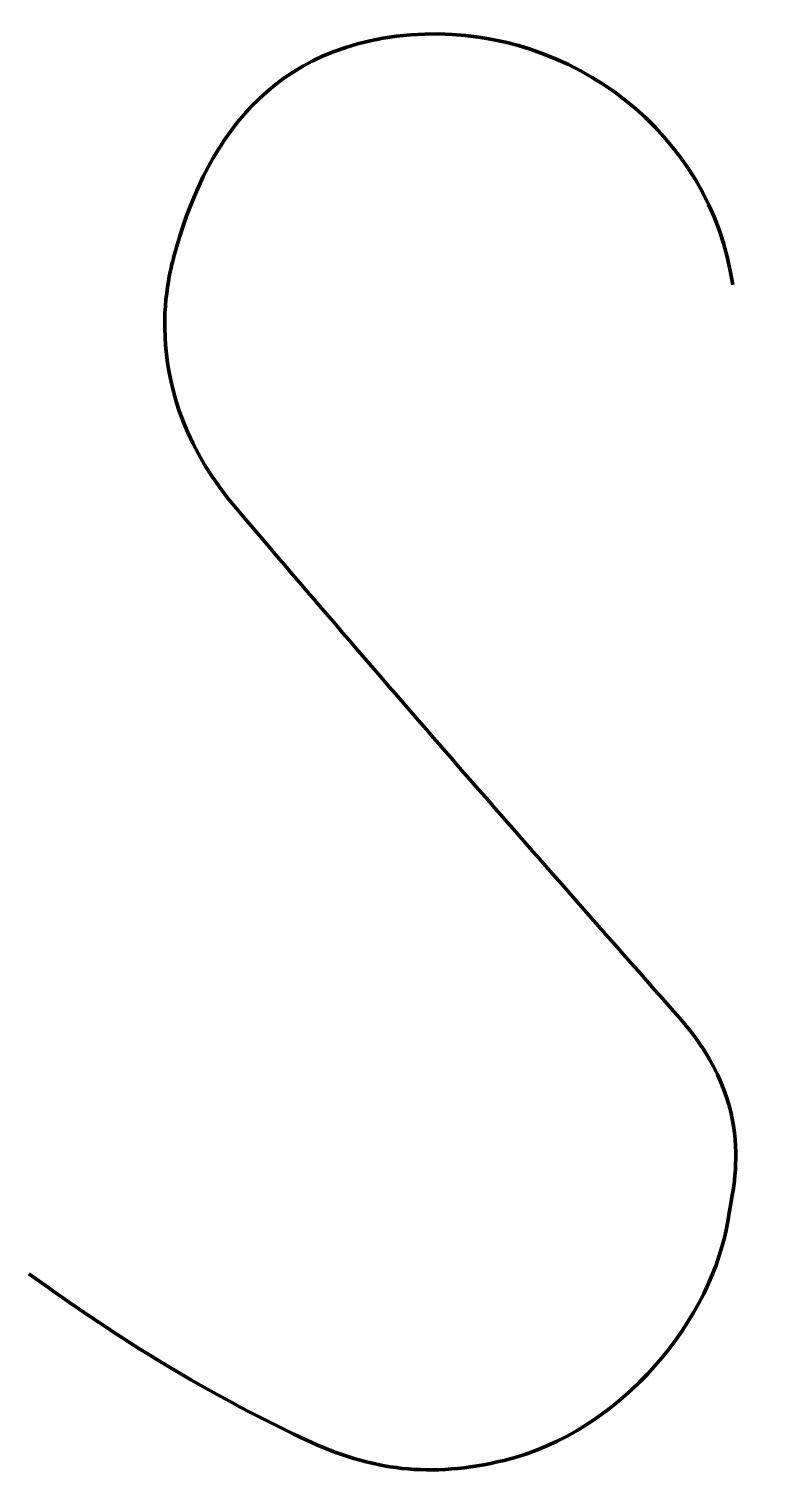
# Model space of a CAD drawing. Extents: x 1356 to 1667, y -1421 to -802.
import ezdxf

# ---------------------------------------------------------------- set-up
doc = ezdxf.new("R2010")
doc.units = 0
doc.header["$MEASUREMENT"] = 0
doc.layers.add('scourgify_path', color=7, linetype='Continuous', lineweight=0)

msp = doc.modelspace()

# ---------------------------------------------------------------- linework, layer by layer
at = {"layer": 'scourgify_path', "color": 7, "lineweight": 140}
msp.add_open_spline([(1656.39, -911.58), (1647.01, -846.1), (1587.07, -802.36), (1525.04, -804.55), (1457.79, -806.93), (1430.34, -853.03), (1417.97, -899.44), (1415.86, -907.36), (1401.61, -956.69), (1444.6, -1007.05), (1521.62, -1097.25), (1556.17, -1136.55), (1633.7, -1224.37), (1667.18, -1262.29), (1656.51, -1296.24), (1654.54, -1309.56), (1648.21, -1352.28), (1609.18, -1401.07), (1558.8, -1413.2), (1527.63, -1420.71), (1502.36, -1417.69), (1473.88, -1404.24), (1422, -1379.74), (1385.53, -1354.65), (1356.1, -1333.56)], degree=3, knots=[0, 0, 0, 0, 1, 1, 1, 2, 2, 2, 3, 3, 3, 4, 4, 4, 5, 5, 5, 6, 6, 6, 7, 7, 7, 8, 8, 8, 8], dxfattribs=at)

doc.saveas('drawing.dxf')
